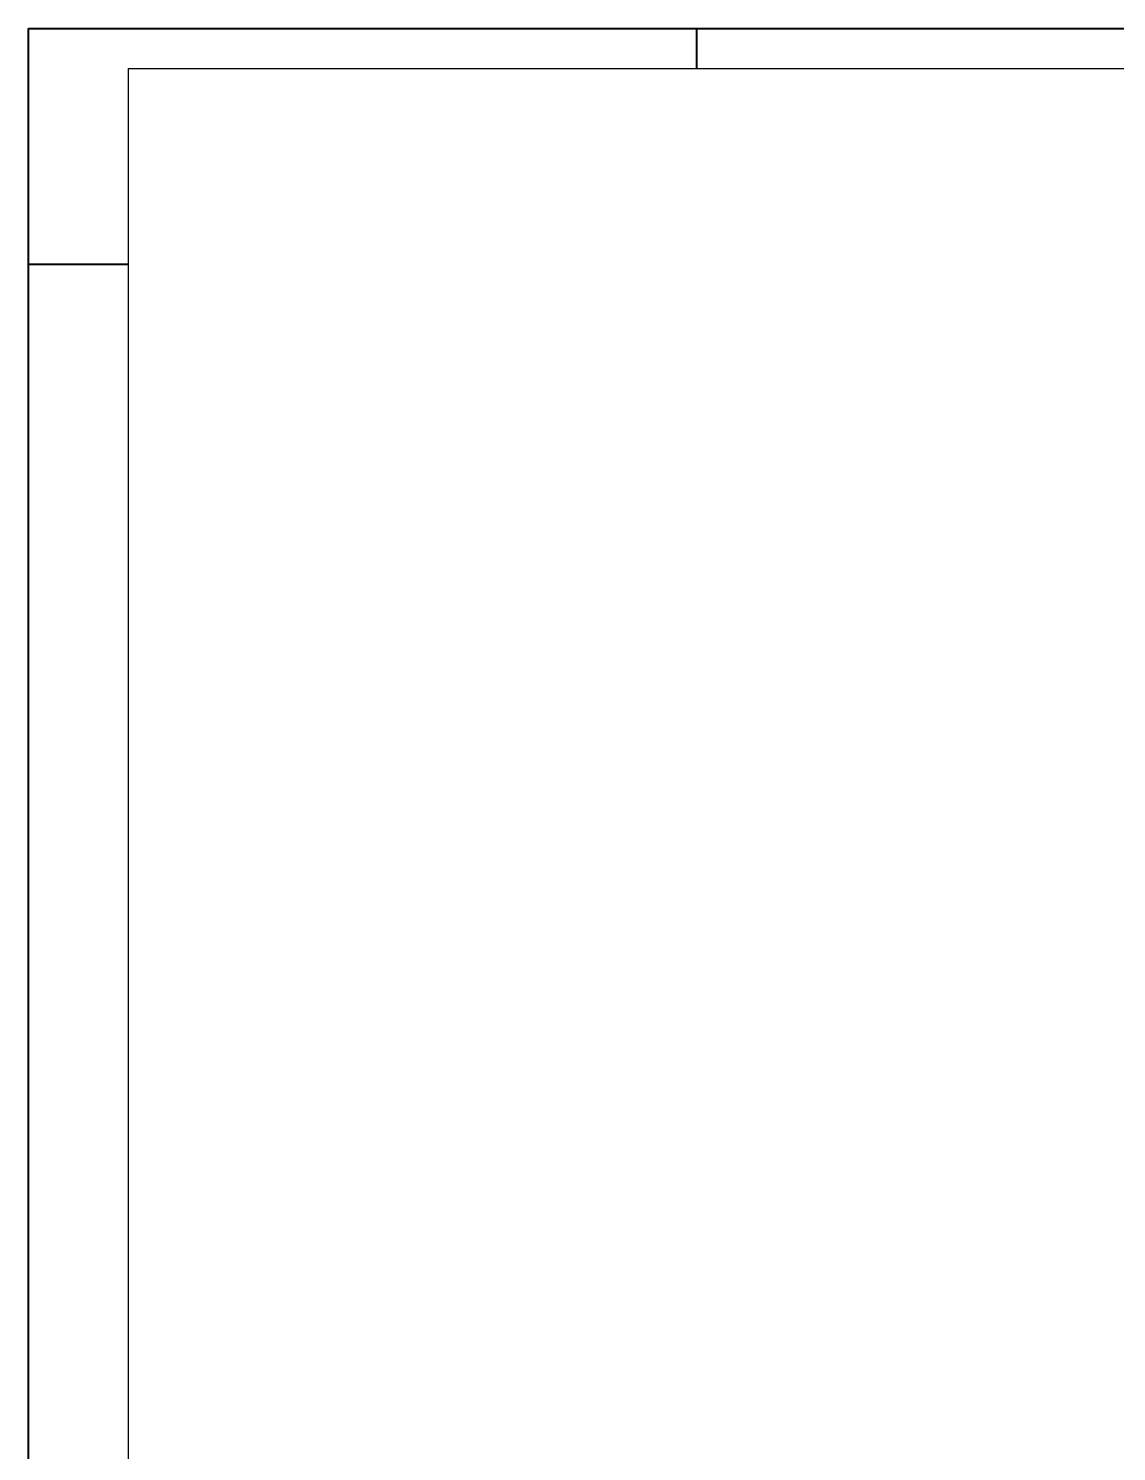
# Model space of a CAD drawing. Extents: x 17311 to 161354, y 153625 to 210355.
# Drawn here: x 17311 to 19498, y 207494 to 210355 of the extents above; entities that cross this region are included whole.
import ezdxf

# ---------------------------------------------------------------- set-up
doc = ezdxf.new("R2010")
doc.units = 0
doc.layers.get('0').update_dxf_attribs({"linetype": 'CONTINUOUS'})
doc.layers.add('FOLHA', color=255, linetype='CONTINUOUS', lineweight=40)

msp = doc.modelspace()

# ---------------------------------------------------------------- linework, layer by layer
at = {"color": 30}
for p, q in [((17511.8, 210274.17), (24239.28, 210274.17)), ((17511.8, 205180.82), (17511.8, 210274.17))]:
    msp.add_line(p, q, dxfattribs=at)
at = {"layer": 'FOLHA'}
for p, q in [((17310.62, 210354.64), (24319.75, 210354.64)), ((17310.62, 205100.34), (17310.62, 210354.64)), ((18654.51, 210274.17), (18654.51, 210354.64)), ((17511.8, 209880.4), (17310.62, 209880.4))]:
    msp.add_line(p, q, dxfattribs=at)

doc.saveas('drawing.dxf')
